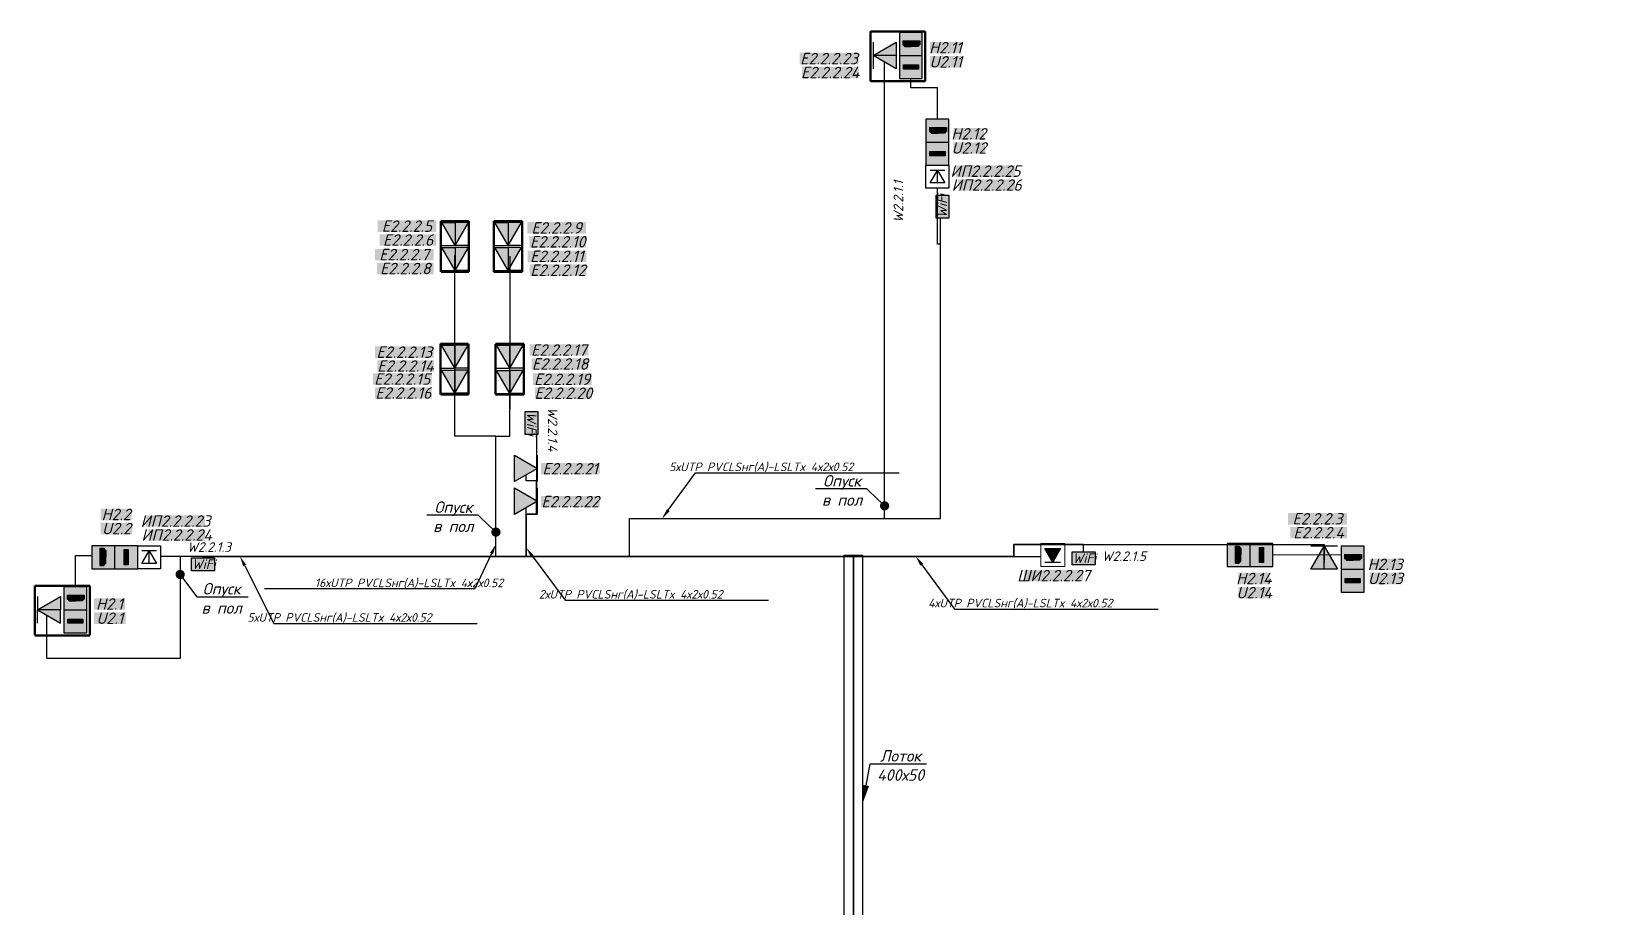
# Model space of a CAD drawing. Header units: millimetres. Extents: x 6978 to 881500, y -130874 to -2349.
# Drawn here: x 437109 to 471544, y -73242 to -54208 of the extents above; entities that cross this region are included whole.
import ezdxf
from ezdxf import colors
from ezdxf.entities.mleader import LeaderData, LeaderLine
from ezdxf.math import Vec2, Vec3

# ---------------------------------------------------------------- set-up
doc = ezdxf.new("R2010")
doc.units = ezdxf.units.MM
doc.linetypes.add('HIDDEN2', pattern=[4.7625, 3.175, -1.5875])
for name, color, linetype, lineweight in [('АП_АСУ_ОсновнаяТонкая', 7, 'Continuous', 25), ('СКС-РОЗЕТКИ', 7, 'Continuous', 50), ('СС_Выноски', 7, 'Continuous', 15), ('СС_СКК_Лоток', 170, 'Continuous', 30), ('СС_СКС_Кабель', 6, 'Continuous', 30), ('СС_СКС_Оборудование', 6, 'Continuous', 30)]:
    doc.layers.add(name, color=color, linetype=linetype, lineweight=lineweight)
doc.styles.add('ISOCPEUR', font='isocpeui.ttf', dxfattribs={"height": 2.5})
doc.linetypes.add('Рабочее в трубе  _о_о_', pattern='A,5,2,[133,ltypeshp.shx,S=0.4,R=0,X=0,Y=0.75],3', length=10)

# ---------------------------------------------------------------- blocks, each defined once
blk = doc.blocks.new('2й этаж')
at = {"layer": 'СС_СКК_Лоток'}
for p, q in [((454800, -89345), (454800, -65597)), ((454800, -65597), (455200, -65597)), ((455200, -65597), (455201, -89345))]:
    blk.add_line(p, q, dxfattribs=at)
blk = doc.blocks.new('Розетки HDMI и USB')
at = {"true_color": 0xffffff, "transparency": 33554687}
h = blk.add_hatch(color=7, dxfattribs=at)
h.dxf.hatch_style = 1
h.paths.add_polyline_path([(237, 475), (0, 475), (0, 237), (237, 237)])
h.paths.add_polyline_path([(211, 388), (211, 348), (205, 348), (190, 331), (123, 331), (56, 331), (41, 348), (35, 348), (35, 388)], flags=16)
h = blk.add_hatch(color=7, dxfattribs=at)
h.dxf.hatch_style = 1
h.paths.add_polyline_path([(211, 388), (35, 388), (35, 348), (41, 348), (56, 331), (123, 331), (190, 331), (205, 348), (211, 348)])
h = blk.add_hatch(color=7, dxfattribs=at)
h.dxf.hatch_style = 1
h.paths.add_polyline_path([(237, 237), (0, 237), (0, 0), (237, 0)])
h.paths.add_polyline_path([(197, 140), (197, 97), (41, 97), (41, 140)], flags=16)
h.paths.add_polyline_path([(197, 140), (41, 140), (41, 117), (197, 117)], flags=0)
h = blk.add_hatch(color=7, dxfattribs=at)
h.dxf.hatch_style = 1
h.paths.add_polyline_path([(197, 140), (41, 140), (41, 117), (197, 117)])
at = {"true_color": 0x000000, "transparency": 33554687}
h = blk.add_hatch(color=18, dxfattribs=at)
h.dxf.hatch_style = 1
h.paths.add_polyline_path([(197, 117), (41, 117), (41, 97), (197, 97)])
at = {"layer": 'СС_СКС_Кабель', "color": 0}
for p, q in [((0, 475), (0, 0)), ((237, 475), (0, 475)), ((35, 388), (211, 388)), ((35, 388), (35, 348)), ((35, 348), (41, 348)), ((41, 348), (56, 331)), ((56, 331), (123, 331)), ((190, 331), (123, 331)), ((205, 348), (190, 331)), ((211, 348), (205, 348)), ((211, 388), (211, 348)), ((237, 0), (237, 475)), ((0, 237), (237, 237)), ((0, 0), (237, 0)), ((41, 140), (197, 140)), ((41, 97), (41, 140)), ((41, 117), (197, 117)), ((197, 97), (41, 97)), ((197, 140), (197, 97))]:
    blk.add_line(p, q, dxfattribs=at)
blk = doc.blocks.new('*U24')
at = {"color": 0}
for p, q in [((0, -38), (0, 462)), ((0, 462), (500, 462)), ((92, 76), (250, 348)), ((407, 348), (92, 348)), ((250, 348), (407, 76)), ((250, 76), (250, 348)), ((500, 462), (500, -38)), ((407, 76), (92, 76)), ((500, -38), (0, -38))]:
    blk.add_line(p, q, dxfattribs=at)
blk = doc.blocks.new('Розетка 1хRJ45')
at = {"true_color": 0xffffff, "transparency": 33554687}
h = blk.add_hatch(color=7, dxfattribs=at)
h.dxf.hatch_style = 1
h.paths.add_polyline_path([(273, 158), (0, 0), (273, -158)])
at = {"color": 0, "lineweight": 30}
for p, q in [((0, 0), (273, 158)), ((0, 158), (0, -158)), ((273, -158), (0, 0)), ((273, 158), (273, -158))]:
    blk.add_line(p, q, dxfattribs=at)
at = {"style": 'ISOCPEUR', "oblique": 15, "width": 0.8, "flags": 8}
blk.add_attdef('ПОЗ.', (311, -106), '', height=250, dxfattribs=at)
blk = doc.blocks.new('порт ШИ')
at = {"layer": 'АП_АСУ_ОсновнаяТонкая', "color": 3, "lineweight": 0, "ltscale": 50}
blk.add_lwpolyline([(-240, 462), (240, 462), (240, 0), (-240, 0)], close=True, dxfattribs=at)
at = {"layer": 'АП_АСУ_ОсновнаяТонкая', "color": 3, "lineweight": 0, "ltscale": 50, "rotation": 90}
blk.add_blockref('Розетка 1хRJ45', (0, 87), dxfattribs=at)
blk = doc.blocks.new('*U270')
at = {"true_color": 0xffffff, "transparency": 33554687}
h = blk.add_hatch(color=7, dxfattribs=at)
h.dxf.hatch_style = 1
h.paths.add_polyline_path([(0, 338), (0, 0), (599, 0), (599, 338)])
at = {"color": 0}
blk.add_lwpolyline([(0, 338), (599, 338), (599, 0), (0, 0)], close=True, dxfattribs=at)
at = {"color": 0, "insert": (13, 300), "char_height": 250, "attachment_point": 1, "style": 'ISOCPEUR'}
blk.add_mtext_dynamic_manual_height_columns('WiFi', width=599, gutter_width=1250, heights=[0], dxfattribs=at)
at = {"color": 18, "true_color": 0x000000, "style": 'ISOCPEUR'}
blk.add_attdef('НАЗВАНИЕ', (-112, 1194), '', height=250, dxfattribs=at)
blk = doc.blocks.new('*U203')
at = {"true_color": 0xffffff, "transparency": 33554687}
h = blk.add_hatch(color=7, dxfattribs=at)
h.dxf.hatch_style = 1
h.paths.add_polyline_path([(294, 294), (21, 136), (294, 136)])
h.paths.add_polyline_path([(294, 136), (21, 136), (294, -21)])
at = {"color": 0}
for p, q in [((21, 136), (294, 294)), ((21, 294), (21, -21)), ((294, 294), (294, -21)), ((294, -21), (21, 136)), ((294, 136), (21, 136))]:
    blk.add_line(p, q, dxfattribs=at)
blk = doc.blocks.new('_Dot')
at = {"color": 0, "linetype": 'ByBlock', "lineweight": -2}
blk.add_line((-0.5, 0), (-1, 0), dxfattribs=at)
at = {"color": 0, "linetype": 'ByBlock', "const_width": 0.5}
blk.add_lwpolyline([(-0.25, 0, 1), (0.25, 0, 1)], format="xyb", close=True, dxfattribs=at)
blk = doc.blocks.new('*U23')
at = {"true_color": 0xffffff, "transparency": 33554687}
h = blk.add_hatch(color=7, dxfattribs=at)
h.dxf.hatch_style = 1
h.paths.add_polyline_path([(157, 273), (0, 273), (157, 0)])
h.paths.add_polyline_path([(315, 273), (157, 273), (157, 0)])
at = {"color": 0}
for p, q in [((0, 273), (315, 273)), ((157, 0), (0, 273)), ((315, 273), (157, 0)), ((157, 273), (157, 0)), ((0, 0), (315, 0))]:
    blk.add_line(p, q, dxfattribs=at)
blk = doc.blocks.new('Модуль на 1 RJ')
at = {"true_color": 0xffffff}
h = blk.add_hatch(color=7, dxfattribs=at)
h.dxf.hatch_style = 1
h.paths.add_polyline_path([(0, 250), (-289, 250), (0, -250)])
at = {"color": 0, "lineweight": 30}
for p, q in [((-289, 250), (0, 250)), ((0, -250), (-289, 250)), ((0, 250), (0, -250)), ((-289, -250), (0, -250))]:
    blk.add_line(p, q, dxfattribs=at)
blk = doc.blocks.new('*U2145')
at = {"true_color": 0xffffff, "transparency": 33554687}
h = blk.add_hatch(color=7, dxfattribs=at)
h.dxf.hatch_style = 1
h.paths.add_polyline_path([(0, 338), (0, 0), (599, 0), (599, 338)])
at = {"color": 0}
blk.add_lwpolyline([(0, 338), (599, 338), (599, 0), (0, 0)], close=True, dxfattribs=at)
at = {"color": 0, "insert": (13, 300), "char_height": 250, "attachment_point": 1, "style": 'ISOCPEUR'}
blk.add_mtext_dynamic_manual_height_columns('WiFi', width=599, gutter_width=1250, heights=[0], dxfattribs=at)
at = {"color": 18, "true_color": 0x000000, "style": 'ISOCPEUR'}
blk.add_attdef('НАЗВАНИЕ', (-112, 496), '', height=250, dxfattribs=at)
blk = doc.blocks.new('*U2149')
at = {"true_color": 0xffffff, "transparency": 33554687}
h = blk.add_hatch(color=7, dxfattribs=at)
h.dxf.hatch_style = 1
h.paths.add_polyline_path([(0, 338), (0, 0), (599, 0), (599, 338)])
at = {"color": 0}
blk.add_lwpolyline([(0, 338), (599, 338), (599, 0), (0, 0)], close=True, dxfattribs=at)
at = {"color": 0, "insert": (13, 300), "char_height": 250, "attachment_point": 1, "style": 'ISOCPEUR'}
blk.add_mtext_dynamic_manual_height_columns('WiFi', width=599, gutter_width=1250, heights=[0], dxfattribs=at)
at = {"color": 18, "true_color": 0x000000, "style": 'ISOCPEUR'}
blk.add_attdef('НАЗВАНИЕ', (-113, 598), '', height=250, dxfattribs=at)
blk = doc.blocks.new('*U2153')
at = {"true_color": 0xffffff, "transparency": 33554687}
h = blk.add_hatch(color=7, dxfattribs=at)
h.dxf.hatch_style = 1
h.paths.add_polyline_path([(0, 338), (0, 0), (599, 0), (599, 338)])
at = {"color": 0}
blk.add_lwpolyline([(0, 338), (599, 338), (599, 0), (0, 0)], close=True, dxfattribs=at)
at = {"color": 0, "insert": (13, 300), "char_height": 250, "attachment_point": 1, "style": 'ISOCPEUR'}
blk.add_mtext_dynamic_manual_height_columns('WiFi', width=599, gutter_width=1250, heights=[0], dxfattribs=at)
at = {"color": 18, "true_color": 0x000000, "style": 'ISOCPEUR'}
blk.add_attdef('НАЗВАНИЕ', (780, 102), '', height=250, dxfattribs=at)

msp = doc.modelspace()

# ---------------------------------------------------------------- linework, layer by layer
at = {"layer": 'СКС-РОЗЕТКИ', "color": 7, "linetype": 'HIDDEN2'}
for points in [[(455369.9, -54208.5), (456563.3, -54208.5), (456563.3, -55287.5), (455369.9, -55287.5)], [(446007.1, -61000.3), (446622.7, -61000.3), (446622.7, -62102.9), (446007.1, -62102.9)], [(447205.9, -61002.1), (447821.5, -61002.1), (447821.5, -62104.6), (447205.9, -62104.6)], [(437180.5, -66269.2), (438373.8, -66269.2), (438373.8, -67348.2), (437180.5, -67348.2)]]:
    msp.add_lwpolyline(points, close=True, dxfattribs=at)
at = {"layer": 'СКС-РОЗЕТКИ', "color": 7, "linetype": 'HIDDEN2', "elevation": 0}
for points in [[(446014.8, -58328.8), (446630.5, -58328.8), (446630.5, -59431.4), (446014.8, -59431.4)], [(447169.6, -58328.8), (447785.2, -58328.8), (447785.2, -59431.4), (447169.6, -59431.4)]]:
    msp.add_lwpolyline(points, close=True, dxfattribs=at)
at = {"layer": 'СС_СКС_Кабель', "linetype": 'Рабочее в трубе  _о_о_', "ltscale": 100}
for points in [[(455679.2, -64803.1), (455679.2, -54871.2)], [(447217, -65099), (447217, -63007.6), (446326, -63007.6), (446326, -59080.5)], [(447217, -65099), (447217, -63007.6), (447517.4, -63007.6), (447526, -59092.6)], [(447217, -65099), (447217, -63007.6), (446326, -63007.6), (446326, -61835.3)], [(447217, -65099), (447217, -63007.6), (447517.4, -63007.6), (447526, -61835.3)], [(440341.8, -65627.9), (440341.8, -67845.6), (437439.8, -67845.6), (437439.8, -66905.8)]]:
    msp.add_lwpolyline(points, dxfattribs=at)
at = {"layer": 'СС_СКС_Кабель', "color": 67, "linetype": 'Рабочее в трубе  _о_о_', "true_color": 0x727430}
for points in [[(456829.9, -56113), (456831.9, -55431.5), (456250.6, -55431.5), (456250.6, -55226.8)], [(438061.2, -66287.5), (438063.1, -65605.9), (438418.1, -65605.9)], [(465620.2, -65597.2), (464134.3, -65595.8)]]:
    msp.add_lwpolyline(points, dxfattribs=at)
at = {"layer": 'СС_СКС_Кабель'}
for points in [[(455429.9, -89765.3), (455000.5, -89765.3), (455000.5, -65627.9), (450125.5, -65627.9), (450125.5, -64803.1), (456894.2, -64803.1), (456894.2, -58831.8), (456829.9, -58831.8), (456829.9, -57613)], [(455429.9, -89765.3), (455000.5, -89765.3), (455000.5, -65627.9), (450125.5, -65627.9), (450125.5, -64803.1), (456894.2, -64803.1), (456894.2, -58269.4)], [(455429.9, -89765.3), (455000.5, -89765.3), (455000.5, -65627.9), (447873.3, -65627.9), (447873.3, -64709.1), (448101.6, -64709.1), (448101.6, -63980.8), (447873.3, -63980.8), (447873.3, -63855.5)], [(455429.9, -89765.3), (455000.5, -89765.3), (455000.5, -65627.9), (447873.3, -65627.9), (447873.3, -64570.1)], [(455429.9, -89765.3), (455000.5, -89765.3), (455000.5, -65627.9), (450125.5, -65627.9), (450125.5, -64803.1), (455679.2, -64803.1)], [(455429.9, -89765.3), (455000.5, -89765.3), (455000.5, -65627.9), (447217, -65627.9), (447217, -65099)], [(455429.9, -89765.3), (455000.5, -89765.3), (455000.5, -65627.9), (458491.1, -65627.9), (458491.1, -65369.6), (465248.4, -65369.6), (465248.4, -65761.7)], [(455429.9, -89765.3), (455000.5, -89765.3), (455000.5, -65627.9), (439918.1, -65627.9)], [(455429.9, -89765.3), (455000.5, -89765.3), (455000.5, -65627.9), (440341.8, -65627.9)], [(455429.9, -89765.3), (455000.5, -89765.3), (455000.5, -65627.9), (459080.1, -65627.9)]]:
    msp.add_lwpolyline(points, dxfattribs=at)
at = {"layer": 'СС_СКС_Кабель', "color": 6, "ltscale": 100}
for points in [[(448101.6, -62975), (448101.6, -64709.1), (447873.3, -64709.1), (447873.3, -65627.9), (455000.5, -65627.9), (455000.5, -89765.3), (455771.1, -89765.3)], [(460010.9, -65529.9), (460010.9, -65369.6), (458491.1, -65369.6), (458491.1, -65627.9), (455000.5, -65627.9), (455000.5, -89765.3), (455771.1, -89765.3)], [(440840, -65660), (440840, -65627.9), (455000.5, -65627.9), (455000.5, -89765.3), (455771.1, -89765.3)]]:
    msp.add_lwpolyline(points, dxfattribs=at)

# ---------------------------------------------------------------- block references
for name, p in [('Модуль на 1 RJ', (446330.9, -58609.1, -0.2)), ('Модуль на 1 RJ', (447485.6, -58609.1, -0.2)), ('Модуль на 1 RJ', (446330.9, -59156.4, -0.2)), ('Модуль на 1 RJ', (447485.6, -59156.4, -0.2)), ('Модуль на 1 RJ', (446323.1, -61280.6, -0.1)), ('Модуль на 1 RJ', (447521.9, -61282.4, -0.1)), ('Модуль на 1 RJ', (446323.1, -61827.9, -0.1)), ('Модуль на 1 RJ', (447521.9, -61829.6, -0.1)), ('2й этаж', (0, 0))]:
    msp.add_blockref(name, p)
at = {"xscale": -1}
for p in [(446330.9, -58609.1, -0.2), (447485.6, -58609.1, -0.2), (446330.9, -59156.4, -0.2), (447485.6, -59156.4, -0.2), (446323.1, -61280.6, -0.1), (447521.9, -61282.4, -0.1), (446323.1, -61827.9, -0.1), (447521.9, -61829.6, -0.1)]:
    msp.add_blockref('Модуль на 1 RJ', p, dxfattribs=at)
at = {"rotation": 270}
msp.add_blockref('Модуль на 1 RJ', (437489.8, -66787.5), dxfattribs=at)
at = {"xscale": -1, "rotation": 270}
msp.add_blockref('Модуль на 1 RJ', (437489.8, -66787.5), dxfattribs=at)
at = {"layer": 'АП_АСУ_ОсновнаяТонкая', "ltscale": 50, "xscale": 1.832857997427302, "yscale": 1.832857997427302, "zscale": 1.832857997427302, "rotation": 180}
for p in [(448123.3, -63711.1), (448123.3, -64425.7)]:
    msp.add_blockref('Розетка 1хRJ45', p, dxfattribs=at)
at = {"layer": 'АП_АСУ_ОсновнаяТонкая', "lineweight": 0, "xscale": 1.082443983823024, "yscale": 1.082443983823024, "zscale": 1.082443983823024}
msp.add_blockref('порт ШИ', (459339.5, -65845.3), dxfattribs=at)
at = {"layer": 'СС_СКС_Оборудование', "color": 180, "xscale": 2.106060307287632, "yscale": 2.106060307287632, "zscale": 2.106060307287632}
for p in [(456000.6, -55226.8), (456579.9, -57113), (465620.2, -66406), (437811.2, -67287.5)]:
    msp.add_blockref('Розетки HDMI и USB', p, dxfattribs=at)
at = {"layer": 'СС_СКС_Оборудование', "color": 7, "xscale": 1.832857997427693, "yscale": 1.832857997427693, "zscale": 1.832857997427693}
msp.add_blockref('*U203', (455390.6, -54976.8), dxfattribs=at)
at = {"layer": 'СС_СКС_Оборудование'}
for p in [(456579.9, -57575), (439418.1, -65857.2)]:
    msp.add_blockref('*U24', p, dxfattribs=at)
at = {"layer": 'СС_СКС_Оборудование', "color": 30, "xscale": 0.8347245409015025, "yscale": 0.8347245409015025, "zscale": 0.8347245409015025}
for name, p, rotation, values in [('*U270', (457079.9, -58269.4), 90, {'НАЗВАНИЕ': 'W2.2.1.1'}), ('*U2149', (447850.5, -62476.7, 0.1), 270, {'НАЗВАНИЕ': 'W2.2.1.4'})]:
    msp.add_blockref(name, p, dxfattribs=dict(at, rotation=rotation)).add_auto_attribs(values)
at = {"layer": 'СС_СКС_Оборудование', "color": 180, "xscale": 2.106060307287632, "yscale": 2.106060307287632, "zscale": 2.106060307287632, "rotation": 90}
for p in [(439418.1, -65895.3), (464134.3, -65845.3)]:
    msp.add_blockref('Розетки HDMI и USB', p, dxfattribs=at)
at = {"layer": 'СС_СКС_Оборудование', "color": 30, "xscale": 0.8347245409015025, "yscale": 0.8347245409015025, "zscale": 0.8347245409015025}
for name, p, values in [('*U2145', (440590, -65942.1), {'НАЗВАНИЕ': 'W2.2.1.3'}), ('*U2153', (459760.9, -65812), {'НАЗВАНИЕ': 'W2.2.1.5'})]:
    msp.add_blockref(name, p, dxfattribs=at).add_auto_attribs(values)
at = {"layer": 'СС_СКС_Оборудование', "color": 7, "xscale": 1.832857997427302, "yscale": 1.832857997427302, "zscale": 1.832857997427302, "rotation": 180}
msp.add_blockref('*U23', (465537.1, -65406), dxfattribs=at)

# ---------------------------------------------------------------- texts
at = {"layer": 'СС_СКС_Оборудование', "color": 18, "true_color": 0x000000, "char_height": 250, "attachment_point": 5, "style": 'ISOCPEUR', "bg_fill": 1, "box_fill_scale": 1, "bg_fill_color": 7, "bg_fill_true_color": 16777215, "bg_fill_transparency": 0}
for s, width, heights, insert in [('E2.2.2.23', 1280.189, [0], (454471.3, -54794.4)), ('H2.11', 673.91, [275.9], (457004.7, -54557.6)), ('U2.11', 688.952, [0], (457012.3, -54865.1, 0.5)), ('E2.2.2.24', 1233.516, [0], (454496.2, -55097.4)), ('H2.12', 673.91, [275.9], (457509.3, -56431.6)), ('U2.12', 688.952, [0], (457516.9, -56739.1, 0.5)), ('ИП2.2.2.25', 1280.189, [0], (457876.8, -57243.7)), ('ИП2.2.2.26', 1233.516, [0], (457901.7, -57546.7)), ('E2.2.2.5', 1280.189, [0], (445280.8, -58439.8, -122.5)), ('E2.2.2.9', 1280.189, [0], (448538.9, -58478.6, -122.6)), ('E2.2.2.6', 1233.516, [0], (445305.7, -58742.8, -122.5)), ('E2.2.2.10', 1233.516, [0], (448563.8, -58781.6, -122.6)), ('E2.2.2.7', 1280.189, [0], (445221.5, -59059.6, -122.5)), ('E2.2.2.11', 1280.189, [0], (448546.1, -59095.9, -122.6)), ('E2.2.2.8', 1233.516, [0], (445246.4, -59362.6, -122.5)), ('E2.2.2.12', 1233.516, [0], (448571, -59398.9, -122.6)), ('E2.2.2.13', 1280.189, [0], (445224.9, -61182.2, -0.1)), ('E2.2.2.17', 1280.189, [0], (448590.1, -61136.2, -122.6)), ('E2.2.2.14', 1233.516, [0], (445249.8, -61485.2, -0.1)), ('E2.2.2.18', 1233.516, [0], (448615, -61439.2, -122.6)), ('E2.2.2.15', 1280.189, [0], (445177.9, -61768.5, -0.1)), ('E2.2.2.16', 1233.516, [0], (445202.8, -62071.5, -0.1)), ('E2.2.2.19', 1280.189, [0], (448660.6, -61771.9, -122.6)), ('E2.2.2.20', 1233.516, [0], (448685.5, -62074.9, -122.6)), ('E2.2.2.21', 1280.189, [0], (448835.5, -63719.8, 0)), ('E2.2.2.22', 1280.189, [0], (448835.5, -64434.4, 0)), ('H2.2', 673.91, [275.9], (438949.9, -64713.9)), ('ИП2.2.2.23', 1280.189, [0], (440242.1, -64858.2)), ('E2.2.2.3', 1280.189, [0], (465103.4, -64808.5)), ('U2.2', 688.952, [0], (438957.5, -65021.4, 0.5)), ('ИП2.2.2.24', 1233.516, [0], (440267, -65161.2)), ('E2.2.2.4', 1233.516, [0], (465128.3, -65111.5)), ('H2.13', 673.91, [275.9], (466576.8, -65799)), ('ШИ2.2.2.27', 1280.189, [0], (459357.7, -66044.6, 0)), ('H2.14', 673.91, [275.9], (463719.1, -66108.4)), ('U2.13', 688.952, [0], (466584.4, -66106.5, 0.5)), ('U2.14', 688.952, [0], (463726.7, -66416, 0.5)), ('H2.1', 673.91, [275.9], (438805.7, -66664)), ('U2.1', 688.952, [0], (438813.3, -66971.6, 0.5))]:
    msp.add_mtext_dynamic_manual_height_columns(s, width=width, gutter_width=1250, heights=heights, dxfattribs=dict(at, insert=insert))

# ---------------------------------------------------------------- leaders
at = {"layer": 'СС_Выноски', "color": 7}
ml = msp.add_multileader_mtext('Standard', dxfattribs=at)
ml.set_content('{\\C256;5хUTP PVCLSнг(А)-LSLTx 4х2х0.52}', color=7, style='ISOCPEUR')
ml.set_leader_properties(lineweight=25)
ml.build(insert=Vec2(0, 0))
ml.multileader.update_dxf_attribs({"text_left_attachment_type": 6, "text_right_attachment_type": 6, "dogleg_length": 150, "arrow_head_size": 225, "scale": 75})
ctx = ml.context
ctx.base_point, ctx.scale, ctx.char_height, ctx.arrow_head_size, ctx.landing_gap_size, ctx.plane_origin = Vec3(451712.3, -63809.8), 75, 187.5, 225, 150, Vec3(479193.5, -70535)
ctx.left_attachment, ctx.right_attachment, ctx.text_align_type = 6, 6, 1
notes = []
notes.append((ctx, [(0, (1, 1, 0), (451562.3, -63809.8), (1, 0), 150, [(1, [(450835.1, -64803.1)], 0, [])])]))
ctx.mtext.insert, ctx.mtext.width, ctx.mtext.defined_height, ctx.mtext.alignment, ctx.mtext.line_spacing_factor, ctx.mtext.flow_direction = Vec3(452992.5, -63584.8), 2612.977, 428.7, 2, 0.8, 5
ml = msp.add_multileader_mtext('Standard', dxfattribs=at)
ml.set_content('{\\C256;16хUTP PVCLSнг(А)-LSLTx 4х2х0.52}', color=7, style='ISOCPEUR')
ml.set_leader_properties(lineweight=25)
ml.build(insert=Vec2(0, 0))
ml.multileader.update_dxf_attribs({"text_left_attachment_type": 6, "text_right_attachment_type": 6, "dogleg_length": 150, "arrow_head_size": 225, "scale": 75})
ctx = ml.context
ctx.base_point, ctx.scale, ctx.char_height, ctx.arrow_head_size, ctx.landing_gap_size, ctx.plane_origin = Vec3(444044.4, -66334.2), 75, 187.5, 225, 150, Vec3(475575.3, -71095.4)
ctx.left_attachment, ctx.right_attachment, ctx.text_align_type = 6, 6, 1
notes.append((ctx, [(1, (1, 1, 0), (446754.9, -66334.2), (-1, 0), 150, [(1, [(447217, -65363.4)], 0, [])])]))
ctx.mtext.insert, ctx.mtext.width, ctx.mtext.defined_height, ctx.mtext.alignment, ctx.mtext.line_spacing_factor, ctx.mtext.flow_direction = Vec3(445324.7, -66109.2), 2612.977, 428.7, 2, 0.8, 5
ml = msp.add_multileader_mtext('Standard', dxfattribs=at)
ml.set_content('{\\C256;5хUTP PVCLSнг(А)-LSLTx 4х2х0.52}', color=7, style='ISOCPEUR')
ml.set_leader_properties(lineweight=25)
ml.build(insert=Vec2(0, 0))
ml.multileader.update_dxf_attribs({"text_left_attachment_type": 6, "text_right_attachment_type": 6, "dogleg_length": 150, "arrow_head_size": 225, "scale": 75})
ctx = ml.context
ctx.base_point, ctx.scale, ctx.char_height, ctx.arrow_head_size, ctx.landing_gap_size, ctx.plane_origin = Vec3(442531.3, -67086.6), 75, 187.5, 225, 150, Vec3(470005.1, -71359.8)
ctx.left_attachment, ctx.right_attachment, ctx.text_align_type = 6, 6, 1
notes.append((ctx, [(0, (1, 1, 0), (442381.3, -67086.6), (1, 0), 150, [(1, [(441646.7, -65627.9)], 0, [])])]))
ctx.mtext.insert, ctx.mtext.width, ctx.mtext.defined_height, ctx.mtext.alignment, ctx.mtext.line_spacing_factor, ctx.mtext.flow_direction = Vec3(443811.5, -66861.6), 2612.977, 428.7, 2, 0.8, 5
ml = msp.add_multileader_mtext('Standard', dxfattribs=at)
ml.set_content('{\\C256;2хUTP PVCLSнг(А)-LSLTx 4х2х0.52}', color=7, style='ISOCPEUR')
ml.set_leader_properties(lineweight=25)
ml.build(insert=Vec2(0, 0))
ml.multileader.update_dxf_attribs({"text_left_attachment_type": 6, "text_right_attachment_type": 6, "dogleg_length": 150, "arrow_head_size": 225, "scale": 75})
ctx = ml.context
ctx.base_point, ctx.scale, ctx.char_height, ctx.arrow_head_size, ctx.landing_gap_size, ctx.plane_origin = Vec3(448871.5, -66582.8), 75, 187.5, 225, 150, Vec3(476231.7, -71168.5)
ctx.left_attachment, ctx.right_attachment, ctx.text_align_type = 6, 6, 1
notes.append((ctx, [(0, (1, 1, 0), (448721.5, -66582.8), (1, 0), 150, [(1, [(447873.3, -65436.6)], 0, [])])]))
ctx.mtext.insert, ctx.mtext.width, ctx.mtext.defined_height, ctx.mtext.alignment, ctx.mtext.line_spacing_factor, ctx.mtext.flow_direction = Vec3(450151.8, -66357.8), 2612.977, 428.7, 2, 0.8, 5
ml = msp.add_multileader_mtext('Standard', dxfattribs=at)
ml.set_content('{\\C256;4хUTP PVCLSнг(А)-LSLTx 4х2х0.52}', color=7, style='ISOCPEUR')
ml.set_leader_properties(lineweight=25)
ml.build(insert=Vec2(0, 0))
ml.multileader.update_dxf_attribs({"text_left_attachment_type": 6, "text_right_attachment_type": 6, "dogleg_length": 150, "arrow_head_size": 225, "scale": 75})
ctx = ml.context
ctx.base_point, ctx.scale, ctx.char_height, ctx.arrow_head_size, ctx.landing_gap_size, ctx.plane_origin = Vec3(457353.8, -66774), 75, 187.5, 225, 150, Vec3(484713.9, -71359.8)
ctx.left_attachment, ctx.right_attachment, ctx.text_align_type = 6, 6, 1
notes.append((ctx, [(0, (1, 1, 0), (457203.8, -66774), (1, 0), 150, [(1, [(456355.6, -65627.9)], 0, [])])]))
ctx.mtext.insert, ctx.mtext.width, ctx.mtext.defined_height, ctx.mtext.alignment, ctx.mtext.line_spacing_factor, ctx.mtext.flow_direction = Vec3(458634, -66549), 2612.977, 428.7, 2, 0.8, 5
at = {"layer": 'СС_СКК_Лоток', "color": 7, "lineweight": 0}
ml = msp.add_multileader_mtext('Standard', dxfattribs=at)
ml.set_content('Опуск\\Pв пол', color=7, style='ISOCPEUR')
ml.set_leader_properties()
ml.set_arrow_properties(name='DOT')
ml.build(insert=Vec2(0, 0))
ml.multileader.update_dxf_attribs({"text_left_attachment_type": 6, "text_right_attachment_type": 6, "dogleg_length": 100, "arrow_head_size": 200})
ctx = ml.context
ctx.base_point, ctx.char_height, ctx.arrow_head_size, ctx.landing_gap_size, ctx.plane_origin = Vec3(454313.4, -64157.4), 250, 200, 0, Vec3(463898.7, -66794.1)
ctx.left_attachment, ctx.right_attachment, ctx.text_align_type = 6, 6, 1
notes.append((ctx, [(0, (1, 1, 0), (455292.2, -64157.4), (-1, 0), 100, [(0, [(455679.2, -64526.7)], 0, [])])]))
ctx.mtext.insert, ctx.mtext.width, ctx.mtext.alignment, ctx.mtext.flow_direction = Vec3(454752.8, -63857.4), 2467.274, 2, 5
ml = msp.add_multileader_mtext('Standard', dxfattribs=at)
ml.set_content('Опуск\\Pв пол', color=7, style='ISOCPEUR')
ml.set_leader_properties()
ml.set_arrow_properties(name='DOT')
ml.build(insert=Vec2(0, 0))
ml.multileader.update_dxf_attribs({"text_left_attachment_type": 6, "text_right_attachment_type": 6, "dogleg_length": 100, "arrow_head_size": 200})
ctx = ml.context
ctx.base_point, ctx.char_height, ctx.arrow_head_size, ctx.landing_gap_size, ctx.plane_origin = Vec3(445851.2, -64729.7), 250, 200, 0, Vec3(455436.4, -67366.4)
ctx.left_attachment, ctx.right_attachment, ctx.text_align_type = 6, 6, 1
notes.append((ctx, [(0, (1, 1, 0), (446830, -64729.7), (-1, 0), 100, [(0, [(447217, -65099)], 0, [])])]))
ctx.mtext.insert, ctx.mtext.width, ctx.mtext.alignment, ctx.mtext.flow_direction = Vec3(446290.6, -64429.7), 2467.274, 2, 5
ml = msp.add_multileader_mtext('Standard', dxfattribs=at)
ml.set_content('Опуск\\Pв пол', color=7, style='ISOCPEUR')
ml.set_leader_properties()
ml.set_arrow_properties(name='DOT')
ml.build(insert=Vec2(0, 0))
ml.multileader.update_dxf_attribs({"text_left_attachment_type": 6, "text_right_attachment_type": 6, "dogleg_length": 100, "arrow_head_size": 200})
ctx = ml.context
ctx.base_point, ctx.char_height, ctx.arrow_head_size, ctx.landing_gap_size, ctx.plane_origin = Vec3(440806.3, -66506.4), 250, 200, 0, Vec3(448561.3, -68287.7)
ctx.left_attachment, ctx.right_attachment, ctx.text_align_type = 6, 6, 1
notes.append((ctx, [(1, (1, 1, 0), (440706.3, -66506.4), (1, 0), 100, [(0, [(440341.8, -66020.3)], 0, [])])]))
ctx.mtext.insert, ctx.mtext.width, ctx.mtext.alignment, ctx.mtext.flow_direction = Vec3(441245.7, -66206.4), 2467.274, 2, 5
ml = msp.add_multileader_mtext('Standard', dxfattribs=at)
ml.set_content('Лоток\\P400х50', color=7, style='ISOCPEUR')
ml.set_leader_properties()
ml.build(insert=Vec2(0, 0))
ml.multileader.update_dxf_attribs({"text_left_attachment_type": 6, "text_right_attachment_type": 6, "dogleg_length": 100, "arrow_head_size": 400})
ctx = ml.context
ctx.base_point, ctx.char_height, ctx.arrow_head_size, ctx.landing_gap_size, ctx.plane_origin = Vec3(455466, -70142.3), 250, 400, 0, Vec3(461053.1, -72104.5)
ctx.left_attachment, ctx.right_attachment, ctx.text_align_type = 6, 6, 1
notes.append((ctx, [(1, (1, 1, 0), (455366, -70142.3), (1, 0), 100, [(0, [(455200.2, -71003.9)], 0, [])])]))
ctx.mtext.insert, ctx.mtext.width, ctx.mtext.alignment, ctx.mtext.flow_direction = Vec3(456026.7, -69842.3), 2467.274, 2, 5
for ctx, leaders in notes:
    for number, flags, end, landing, length, lines in leaders:
        leader = LeaderData()
        leader.index, (leader.has_last_leader_line, leader.has_dogleg_vector, leader.attachment_direction) = number, flags
        leader.last_leader_point, leader.dogleg_vector, leader.dogleg_length = Vec3(end), Vec3(landing), length
        for number, points, colour, breaks in lines:
            line = LeaderLine()
            line.index, line.vertices, line.color, line.breaks = number, Vec3.list(points), colors.encode_raw_color(colour), breaks
            leader.lines.append(line)
        ctx.leaders.append(leader)

doc.saveas('drawing.dxf')
